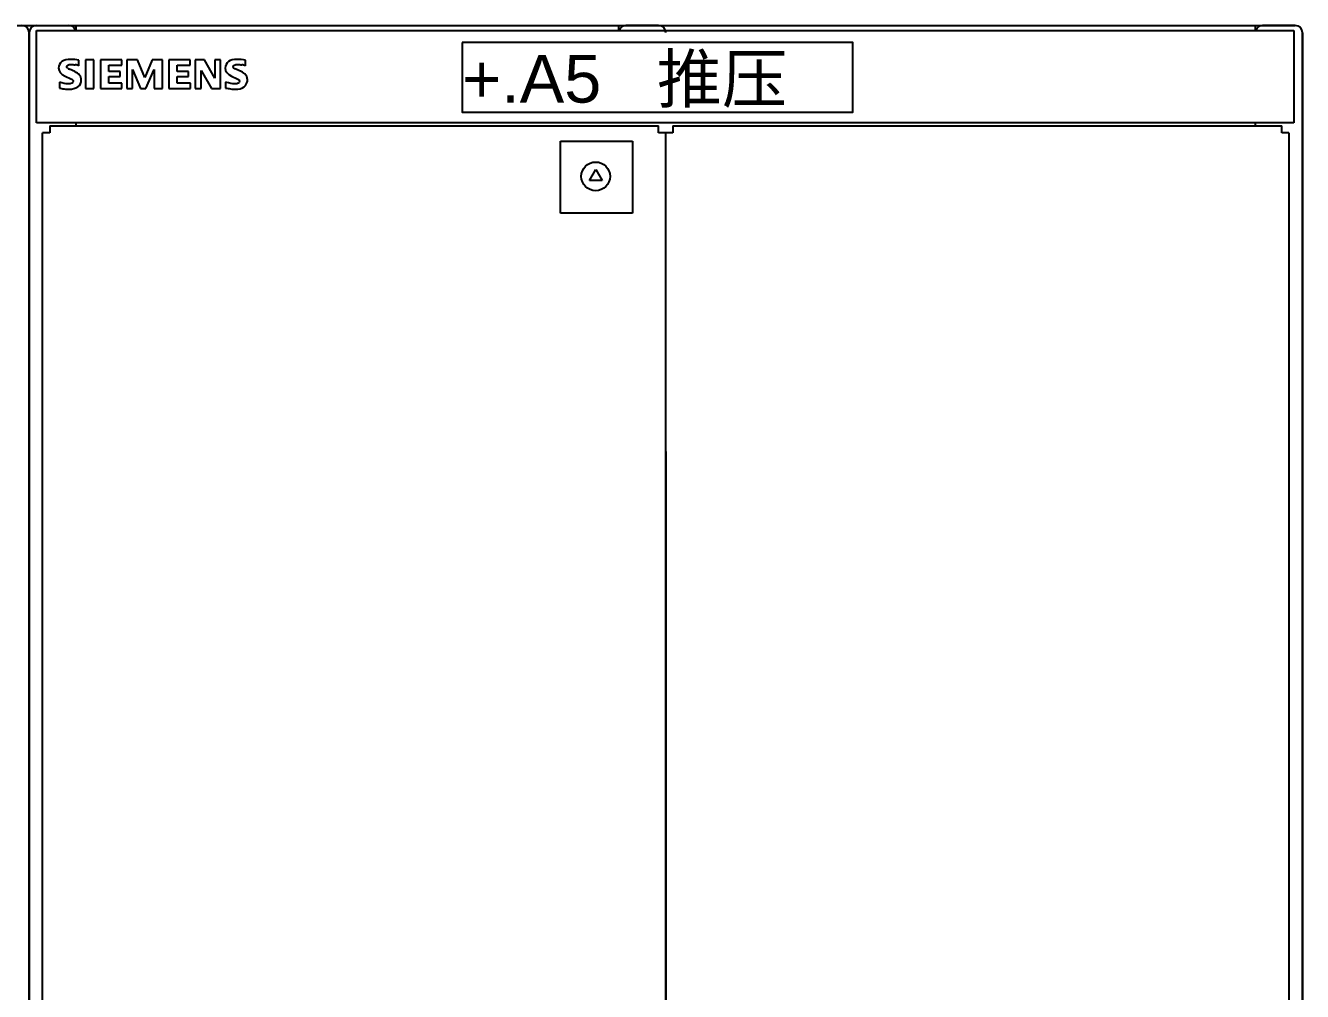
# Model space of a CAD drawing. Header units: inches. Extents: x 0 to 420, y 0 to 297.
# Drawn here: x 266.9 to 331.1, y 190.2 to 238.7 of the extents above; entities that cross this region are included whole.
import ezdxf
from ezdxf.enums import TextEntityAlignment as Align

# ---------------------------------------------------------------- set-up
doc = ezdxf.new("R2010")
doc.units = ezdxf.units.IN
doc.layers.add('Default', color=7, linetype='Continuous')
doc.layers.add('DV1_Default', color=7, linetype='Continuous')
doc.styles.add('SEACAD_arial_ttf', font='arial.ttf', dxfattribs={"height": 0.2})

# ---------------------------------------------------------------- blocks, each defined once
blk = doc.blocks.new('SE')
at = {"layer": 'Default', "color": 7, "linetype": 'Continuous', "ltscale": 25.4}
for p, q in [((293.818, 229.312), (293.818, 232.921)), ((293.818, 232.921), (297.428, 232.921)), ((297.428, 232.921), (297.428, 229.312)), ((295.275, 230.956), (295.595, 231.504)), ((295.595, 231.504), (295.919, 230.956)), ((295.919, 230.956), (295.275, 230.956)), ((297.428, 229.312), (293.818, 229.312))]:
    blk.add_line(p, q, dxfattribs=at)
blk.add_circle((295.584, 231.155), 0.722, dxfattribs=at)
at = {"layer": 'DV1_Default', "color": 7, "linetype": 'Continuous', "ltscale": 25.4}
for p, q in [((229.469, 238.736), (296.749, 238.736)), ((267.109, 238.376), (267.109, 63.096)), ((267.109, 238.376), (267.109, 63.096)), ((267.109, 238.376), (267.109, 63.096)), ((267.109, 238.376), (267.109, 63.096)), ((267.109, 238.376), (267.109, 63.096)), ((267.109, 238.376), (267.109, 79.096)), ((267.109, 63.096), (267.109, 238.376)), ((267.109, 238.376), (267.109, 63.096)), ((267.109, 63.096), (267.109, 238.376)), ((267.109, 63.096), (267.109, 238.376)), ((267.109, 63.096), (267.109, 238.376)), ((267.109, 238.376), (267.109, 63.096)), ((267.109, 238.376), (267.109, 63.096)), ((267.109, 238.376), (267.109, 63.096)), ((267.109, 238.376), (267.109, 79.096)), ((267.109, 63.096), (267.109, 238.376)), ((267.109, 238.376), (267.109, 63.096)), ((267.109, 63.096), (267.109, 238.376)), ((267.469, 238.736), (269.109, 238.736)), ((267.469, 238.736), (269.109, 238.736)), ((267.469, 238.736), (269.109, 238.736)), ((267.469, 238.736), (269.109, 238.736)), ((267.469, 238.736), (330.749, 238.736)), ((267.481, 233.855), (267.481, 238.495)), ((267.481, 238.495), (330.681, 238.495)), ((269.469, 238.5), (269.469, 238.736)), ((269.469, 238.495), (269.469, 238.736)), ((296.749, 238.495), (296.749, 238.736)), ((298.749, 238.736), (297.109, 238.736)), ((298.749, 238.736), (297.109, 238.736)), ((301.469, 238.736), (330.749, 238.736)), ((328.749, 238.495), (328.749, 238.736)), ((330.749, 238.736), (329.109, 238.736)), ((330.749, 238.736), (329.109, 238.736)), ((330.681, 238.495), (330.681, 233.855)), ((331.109, 238.376), (331.109, 63.096)), ((331.109, 238.376), (331.109, 63.096)), ((331.109, 238.376), (331.109, 63.096)), ((331.109, 238.376), (331.109, 63.096)), ((331.109, 238.376), (331.109, 63.096)), ((331.109, 238.376), (331.109, 79.096)), ((331.109, 63.096), (331.109, 238.376)), ((331.109, 238.376), (331.109, 63.096)), ((331.109, 63.096), (331.109, 238.376)), ((331.109, 63.096), (331.109, 238.376)), ((331.109, 63.096), (331.109, 238.376)), ((331.109, 238.376), (331.109, 63.096)), ((331.109, 238.376), (331.109, 63.096)), ((331.109, 238.376), (331.109, 63.096)), ((331.109, 238.376), (331.109, 79.096)), ((331.109, 63.096), (331.109, 238.376)), ((331.109, 238.376), (331.109, 63.096)), ((331.109, 63.096), (331.109, 238.376)), ((269.615, 236.713), (269.615, 236.99)), ((269.939, 237.006), (269.939, 235.566)), ((270.361, 237.006), (269.939, 237.006)), ((270.361, 235.566), (270.361, 237.006)), ((270.7, 237.006), (270.7, 235.566)), ((271.771, 237.006), (270.7, 237.006)), ((271.771, 236.747), (271.771, 237.006)), ((272.026, 237.006), (272.026, 235.566)), ((272.549, 237.006), (272.026, 237.006)), ((272.918, 236.13), (272.549, 237.006)), ((273.291, 237.006), (272.918, 236.13)), ((273.81, 237.006), (273.291, 237.006)), ((273.81, 235.566), (273.81, 237.006)), ((274.133, 237.006), (274.133, 235.566)), ((275.2, 237.006), (274.133, 237.006)), ((275.2, 236.747), (275.2, 237.006)), ((275.46, 237.006), (275.46, 235.566)), ((275.928, 237.006), (275.46, 237.006)), ((276.446, 236.099), (275.928, 237.006)), ((276.446, 237.006), (276.446, 236.099)), ((276.724, 237.006), (276.446, 237.006)), ((276.724, 235.566), (276.724, 237.006)), ((277.986, 236.713), (277.986, 236.99)), ((268.918, 236.195), (269.211, 236.065)), ((269.406, 236.423), (269.146, 236.537)), ((271.123, 236.747), (271.771, 236.747)), ((271.123, 236.423), (271.123, 236.747)), ((271.688, 236.423), (271.123, 236.423)), ((271.688, 236.18), (271.688, 236.423)), ((272.305, 236.519), (272.709, 235.566)), ((272.305, 235.566), (272.305, 236.519)), ((272.983, 235.566), (273.391, 236.519)), ((273.391, 236.519), (273.391, 235.566)), ((274.552, 236.423), (274.552, 236.747)), ((274.552, 236.747), (275.2, 236.747)), ((275.121, 236.423), (274.552, 236.423)), ((275.121, 236.18), (275.121, 236.423)), ((275.753, 236.484), (276.271, 235.566)), ((275.753, 235.566), (275.753, 236.484)), ((277.277, 236.195), (277.566, 236.065)), ((277.76, 236.423), (277.502, 236.537)), ((268.628, 235.89), (268.628, 235.596)), ((269.939, 235.566), (270.361, 235.566)), ((270.7, 235.566), (271.771, 235.566)), ((271.123, 236.18), (271.688, 236.18)), ((271.123, 235.837), (271.123, 236.18)), ((271.771, 235.837), (271.123, 235.837)), ((271.771, 235.566), (271.771, 235.837)), ((272.026, 235.566), (272.305, 235.566)), ((272.709, 235.566), (272.983, 235.566)), ((273.391, 235.566), (273.81, 235.566)), ((274.133, 235.566), (275.219, 235.566)), ((274.552, 236.18), (275.121, 236.18)), ((274.552, 235.837), (274.552, 236.18)), ((275.219, 235.837), (274.552, 235.837)), ((275.219, 235.566), (275.219, 235.837)), ((275.46, 235.566), (275.753, 235.566)), ((276.271, 235.566), (276.724, 235.566)), ((276.984, 235.89), (276.984, 235.596)), ((330.681, 233.855), (267.481, 233.855)), ((268.149, 233.696), (268.149, 233.336)), ((268.149, 233.696), (268.149, 233.336)), ((268.149, 233.696), (298.749, 233.696)), ((269.469, 233.696), (269.469, 233.86)), ((269.469, 233.696), (269.469, 233.855)), ((298.749, 233.336), (298.749, 233.696)), ((299.469, 233.696), (299.469, 233.336)), ((299.469, 233.696), (330.069, 233.696)), ((328.749, 233.696), (328.749, 233.855)), ((330.069, 233.336), (330.069, 233.696)), ((268.149, 233.336), (267.789, 233.336)), ((267.789, 68.136), (267.789, 233.336)), ((268.149, 233.336), (267.789, 233.336)), ((267.789, 68.136), (267.789, 233.336)), ((299.109, 233.336), (298.749, 233.336)), ((299.469, 233.336), (299.109, 233.336)), ((299.109, 68.136), (299.109, 233.336)), ((330.429, 233.336), (330.069, 233.336)), ((330.429, 233.336), (330.429, 68.136)), ((267.109, 63.096), (267.109, 222.376)), ((267.109, 63.096), (267.109, 222.376)), ((267.109, 63.096), (267.109, 222.376)), ((267.109, 63.096), (267.109, 222.376)), ((267.109, 63.096), (267.109, 222.376)), ((267.109, 63.096), (267.109, 222.376)), ((267.109, 63.096), (267.109, 222.376)), ((267.109, 63.096), (267.109, 222.376)), ((267.109, 63.096), (267.109, 222.376)), ((267.109, 63.096), (267.109, 222.376)), ((267.109, 63.096), (267.109, 222.376)), ((267.109, 63.096), (267.109, 222.376)), ((331.109, 63.096), (331.109, 222.376)), ((331.109, 63.096), (331.109, 222.376)), ((331.109, 63.096), (331.109, 222.376)), ((331.109, 63.096), (331.109, 222.376)), ((331.109, 63.096), (331.109, 222.376)), ((331.109, 63.096), (331.109, 222.376)), ((331.109, 63.096), (331.109, 222.376)), ((331.109, 63.096), (331.109, 222.376)), ((331.109, 63.096), (331.109, 222.376)), ((331.109, 63.096), (331.109, 222.376)), ((331.109, 63.096), (331.109, 222.376)), ((331.109, 63.096), (331.109, 222.376)), ((299.109, 217.336), (299.109, 68.136))]:
    blk.add_line(p, q, dxfattribs=at)
blk.add_lwpolyline([(288.878, 237.888), (288.878, 234.375), (308.509, 234.375), (308.509, 237.888), (288.878, 237.888)], dxfattribs=at)
for centre, radius, start, end in [((266.749, 238.376), 0.36, 0, 90), ((266.749, 238.376), 0.36, 0, 90), ((267.469, 238.376), 0.36, 90, 180), ((267.469, 238.376), 0.36, 90, 180), ((267.469, 238.376), 0.36, 90, 180), ((267.469, 238.376), 0.36, 90, 180), ((269.109, 238.376), 0.36, 20.1242, 90), ((269.109, 238.376), 0.36, 20.1242, 90), ((269.109, 238.376), 0.36, 19.34108, 90), ((269.109, 238.376), 0.36, 19.34108, 90), ((297.109, 238.376), 0.36, 90, 160.65892), ((297.109, 238.376), 0.36, 90, 160.65892), ((298.749, 238.376), 0.36, 0, 90), ((298.749, 238.376), 0.36, 0, 90), ((329.109, 238.376), 0.36, 90, 160.65892), ((329.109, 238.376), 0.36, 90, 160.65892), ((330.749, 238.376), 0.36, 0, 90), ((330.749, 238.376), 0.36, 0, 90), ((269.301, 236.967), 0.457, 233.90549, 250.19258), ((269.251, 235.734), 1.045, 69.57918, 80.50024), ((277.551, 235.875), 0.587, 38.99429, 69.08003), ((277.625, 235.743), 1.035, 69.56784, 80.62685), ((277.656, 235.998), 0.428, 307.44181, 35.06587), ((279.027, 246.979), 11.564, 259.82387, 261.07786)]:
    blk.add_arc(centre, radius, start, end, dxfattribs=at)
for points, knots in [([(268.758, 236.921), (268.649, 236.843), (268.594, 236.735), (268.594, 236.431), (268.702, 236.296), (268.918, 236.195)], [0, 0, 0, 0, 0.44898, 0.44898, 1, 1, 1, 1]), ([(269.615, 236.99), (269.485, 237.021), (269.346, 237.036), (269.013, 237.036), (268.867, 236.997), (268.758, 236.921)], [0, 0, 0, 0, 0.450935, 0.450935, 1, 1, 1, 1]), ([(277.126, 236.921), (277.021, 236.843), (276.968, 236.735), (276.968, 236.426), (277.071, 236.291), (277.277, 236.195)], [0, 0, 0, 0, 0.442211, 0.442211, 1, 1, 1, 1]), ([(277.986, 236.99), (277.841, 237.021), (277.701, 237.036), (277.379, 237.036), (277.232, 236.997), (277.126, 236.921)], [0, 0, 0, 0, 0.416867, 0.416867, 1, 1, 1, 1]), ([(268.628, 235.596), (268.705, 235.582), (268.788, 235.567), (268.968, 235.539), (269.041, 235.532), (269.29, 235.532), (269.444, 235.575), (269.673, 235.747), (269.729, 235.861), (269.729, 236.18), (269.621, 236.321), (269.406, 236.423)], [0, 0, 0, 0, 0.074888, 0.074888, 0.149777, 0.149777, 0.407726, 0.407726, 0.665675, 0.665675, 1, 1, 1, 1]), ([(269.032, 236.598), (269.012, 236.616), (269.002, 236.639), (269.002, 236.741), (269.076, 236.777), (269.298, 236.777), (269.363, 236.773), (269.423, 236.764)], [0, 0, 0, 0, 0.204215, 0.204215, 0.743115, 0.743115, 1, 1, 1, 1]), ([(277.502, 236.537), (277.415, 236.578), (277.372, 236.621), (277.372, 236.741), (277.449, 236.777), (277.67, 236.777), (277.734, 236.773), (277.793, 236.764)], [0, 0, 0, 0, 0.300021, 0.300021, 0.783105, 0.783105, 1, 1, 1, 1]), ([(269.211, 236.065), (269.288, 236.037), (269.326, 235.994), (269.326, 235.849), (269.239, 235.806), (268.957, 235.806), (268.811, 235.834), (268.628, 235.89)], [0, 0, 0, 0, 0.293328, 0.293328, 0.727454, 0.727454, 1, 1, 1, 1]), ([(277.566, 236.065), (277.614, 236.037), (277.645, 236.016), (277.673, 235.988), (277.68, 235.966), (277.68, 235.849), (277.6, 235.806), (277.338, 235.806), (277.187, 235.834), (276.984, 235.89)], [0, 0, 0, 0, 0.154452, 0.154452, 0.308903, 0.308903, 0.737506, 0.737506, 1, 1, 1, 1]), ([(277.233, 235.554), (277.331, 235.54), (277.409, 235.532), (277.656, 235.532), (277.806, 235.574), (277.917, 235.658)], [0, 0, 0, 0, 0.236593, 0.236593, 1, 1, 1, 1])]:
    blk.add_open_spline(points, degree=3, knots=knots, dxfattribs=at)
at = {"layer": 'DV1_Default', "color": 7, "linetype": 'Continuous', "ltscale": 25.4, "style": 'SEACAD_arial_ttf'}
blk.add_text('+.A5   推压', height=2.4, dxfattribs=at).set_placement((288.878, 237.263), align=Align.TOP_LEFT)

msp = doc.modelspace()

# ---------------------------------------------------------------- block references
at = {"layer": 'Default'}
msp.add_blockref('SE', (0, 0), dxfattribs=at)

doc.saveas('drawing.dxf')
